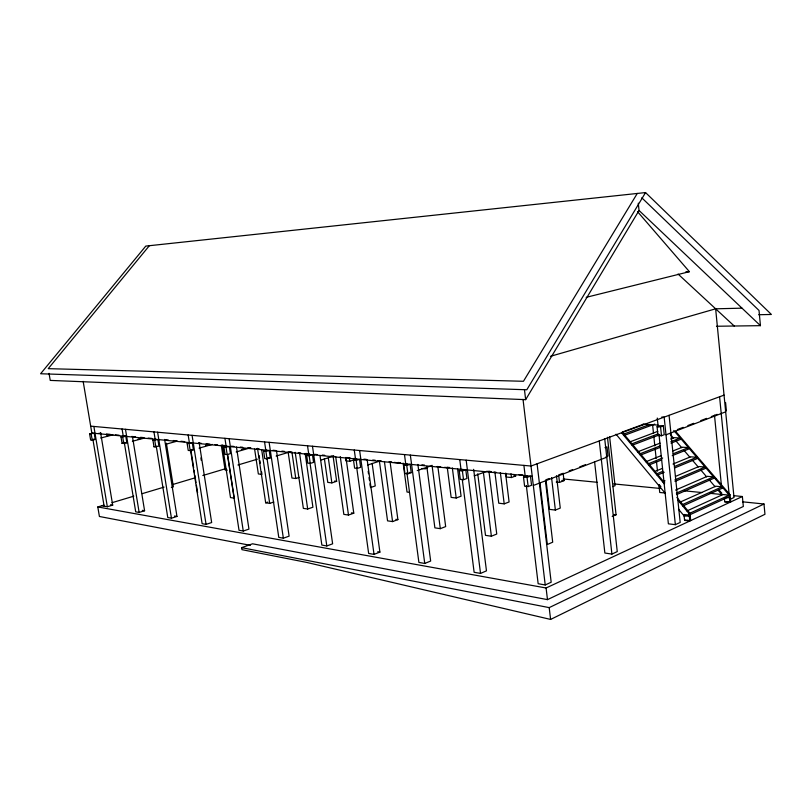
<?xml version="1.0" encoding="UTF-8"?>
<svg xmlns="http://www.w3.org/2000/svg" width="812" height="812" viewBox="0 0 812 812"><rect width="100%" height="100%" fill="white"/><g stroke="black" fill="none" stroke-linecap="round" stroke-linejoin="round"><path stroke-width="1.22" d="M49.035 373.358L50.242 380.402L525.648 399.656L639.044 210.47L638.283 203.173M645.55 192.566L526.805 389.77L40.6 373.753L145.784 246.087L645.55 192.566L771.4 314.467L758.712 314.721M637.268 193.449L523.456 381.285L48.233 368.658L149.347 245.701M733.54 495.645L742.371 496.508L743.335 506.475L547.481 599.632L252.552 543.796L241.631 547.643L241.946 549.663L306.743 562.432L550.607 619.434L764.955 514.28L763.99 503.998L742.594 501.826M241.631 547.643L549.196 607.62L763.99 503.998M250.38 545.339L99.409 516.483L97.795 506.952L546.09 587.989L742.371 496.508M690.23 516.158L684.14 515.965L678.467 509.154M730.303 497.634L725.36 497.604M526.349 485.667L538.153 583.716L545.228 584.975L551.175 582.224L537.087 463.794M594.587 461.734L604.869 553.033L611.913 554.078L617.252 551.602L604.737 438.947M658.989 434.42L668.377 523.821L675.361 524.674L680.182 522.441L669.068 415.318M724.426 498.568L724.751 501.786L729.907 502.313L729.349 496.589L689.195 515.082L683.988 514.493L684.597 520.39L685.47 519.984M724.751 501.786L729.694 501.826M730.729 499.015L734.007 497.492L715.646 308.814L741.995 308.164M684.14 515.965L685.013 515.559M684.597 520.39L689.804 521.01L689.043 513.61L730.029 494.782L675.503 431.162M686.911 510.951L722.883 494.538L729.206 495.158L673.777 430.451M682.862 505.977L722.254 488.235L722.112 486.804L715.748 486.215L679.674 502.303M665.992 434.816L725.674 411.836M682.709 504.496L722.112 486.804M606.767 457.217L533.322 485.474M676.538 494.63L713.799 478.309L713.657 476.877L707.282 476.329L675.614 490.062M715.656 479.202L716.488 478.847M676.386 493.158L713.657 476.877M462.272 479.354L474.127 572.277L480.531 573.414L486.469 570.846L473.67 469.346M612.177 516.442L616.064 514.767L607.477 437.272M675.016 481.374L705.344 468.453L705.202 467.032L698.899 466.524L675.533 476.38M674.863 479.922L705.202 467.032M662.683 481.8L665.018 480.816M657.182 475.182L664.196 472.279M674.731 467.915L696.97 458.699L696.828 457.278L690.586 456.811L673.016 464.028M657.02 473.721L662.876 471.305M674.579 466.464L696.828 457.278M655.436 471.244L662.46 468.362M406.893 472.614L418.89 562.411L424.747 563.457L430.664 561.041L417.886 464.413M477.75 473.792L485.495 535.352L491.382 536.224L496.751 534.032L488.925 471.163M546.1 480.714L549.48 509.357L555.378 510.078L560.26 508.079L556.464 475.68M612.806 486.611L615.029 485.698L609.619 436.683M661.668 459.907L648.747 465.114L648.595 463.652L662.683 457.988M672.234 455.654L688.667 449.036L688.525 447.615L682.354 447.199L672.955 450.944M673.26 453.746L688.525 447.615M645.916 461.744L661.201 455.644M660.42 447.3L640.404 455.136L640.252 453.685L660.278 445.859M671.027 443.139L680.446 439.454L680.294 438.044L674.204 437.658L670.661 439.038M670.874 441.718L680.294 438.044M637.653 451.848L660.054 443.149M356.712 467.651L368.648 553.429L374.038 554.393L379.904 552.109L367.186 459.856M426.818 466.464L434.877 527.851L440.307 528.663L445.666 526.582L437.83 466.403M494.894 472.046L498.751 503.186L504.201 503.856L509.094 501.958L505.571 473.284M556.24 482.044L559.519 482.379L563.995 480.633L563.122 473.152M528.155 486.581L531.545 485.282L530.449 476.136L527.049 477.405L523.496 477.05L524.603 486.205L528.155 486.581L527.049 477.405M545.786 479.841L549.298 478.501M562.158 473.589L558.646 474.929L559.519 482.379M569.171 470.909L572.673 469.569M579.687 466.88L585.533 464.647M606.016 456.821L608.015 456.06L607 446.904L604.991 447.656M677.33 429.568L683.186 427.335M687.865 425.539L693.722 423.306M700.746 420.616L706.602 418.383M711.292 416.586L717.148 414.353M661.496 435.76L664.236 434.704L663.313 425.884L659.811 425.691L657.06 426.716L657.994 435.536L661.496 435.76L660.572 426.909L663.313 425.884M631.98 443.809L657.974 433.933M632.132 445.26L659.303 434.907M657.994 435.536L659.821 434.846M629.462 442.053L657.842 431.345M523.496 477.05L526.897 475.781M623.971 435.506L654.766 424.097M310.022 463.053L321.856 545.075L326.81 545.958L332.626 543.807L320.009 455.633M379.346 460.729L387.557 520.847L392.572 521.588L397.89 519.619L390.095 461.967M447.27 467.407L451.147 497.401L456.202 498.01L461.074 496.203L457.552 468.707M505.937 473.264L506.394 477.02L511.458 477.537L515.945 475.873L513.915 475.67M623.819 434.055L649.884 424.432M622.56 431.943L643.906 424.108M724.05 395.129L530.997 466.037L90.68 426.158M463.52 479.709L466.91 478.491L465.804 469.783L462.404 470.98L459.196 470.655L460.313 479.364L463.52 479.709L462.404 470.98M474.157 475.893L487.271 471.173M267.077 458.851L278.78 537.382L283.358 538.194L289.113 536.153L276.456 450.538M335.681 456.598L343.841 514.372L348.49 515.062L353.778 513.184L345.953 457.4M459.196 470.655L462.596 469.468M407.857 473.792L411.227 472.645L410.111 464.312L406.741 465.438L403.808 465.154L404.924 473.477L407.857 473.792L406.741 465.438M417.246 470.584L431.517 465.723M227.461 454.893L239.022 530.277L243.265 531.038L248.949 529.089L236.454 447.016M295.192 452.325L303.363 508.373L307.687 509.012L312.924 507.226L305.17 453.634M370.424 487.576L375.245 485.931L372.15 463.419M427.457 468.088L425.234 468.849L421.915 468.514M403.808 465.154L407.188 464.028M190.536 450.102L202.117 523.679L206.065 524.39L211.668 522.542L199.163 442.53M257.505 448.325L265.676 502.79L269.706 503.389L273.847 502.029M324.384 458.729L327.764 482.389L331.864 482.886L336.645 481.313L333.113 456.385M265.676 502.79L267.747 502.11M357.3 468.412L360.64 467.326L359.533 459.338L356.184 460.414L353.494 460.15L354.611 468.128L357.3 468.412L356.184 460.414M367.816 464.982L381.072 460.668M156.351 446.722L167.769 517.548L171.444 518.198L176.965 516.442L164.633 439.424M288.118 451.919L291.944 478.035L295.781 478.501L299.344 477.365M345.567 458.374L345.922 460.851L349.81 461.246L354.215 459.836M353.494 460.15L356.844 459.074M310.265 463.408L313.574 462.383L312.468 454.72L309.159 455.735L306.682 455.491L307.789 463.144L310.265 463.408L309.159 455.735M320.679 460.16L333.823 456.05M124.266 442.337L135.705 511.824L139.146 512.433L144.587 510.748L132.447 436.531M306.682 455.491L309.991 454.476M101.774 505.754L107.336 506.749L112.695 505.135L100.566 432.583M171.373 487.484L173.372 486.885L166.379 443.2M267.026 458.81L270.294 457.836L269.198 450.467L265.93 451.431L263.646 451.208L264.742 458.577L267.026 458.81L265.93 451.431M276.141 456.07L290.625 451.716M97.795 506.952L103.916 505.115M111.965 502.709L133.767 496.183M142.242 493.645L164.054 487.119M172.53 484.581L195.55 477.689M202.817 475.517L225.827 468.625M237.946 465.002L257.323 459.196M263.646 451.208L266.915 450.244M227.167 454.578L230.385 453.634L229.299 446.549L223.96 447.26L225.056 454.355L227.167 454.578L226.071 447.473M236.16 451.959L250.766 447.716M241.337 449.625L244.991 448.559M550.516 356.295L715.646 308.814M223.96 447.26L227.187 446.336M190.201 450.64L193.378 449.746L192.302 442.916L187.156 443.606L188.232 450.437L190.201 450.64L189.115 443.799M199.062 448.143L212.287 444.418M205.507 445.575L209.11 444.56M187.156 443.606L190.333 442.723M156.056 439.353L152.93 440.195L153.996 446.793L156.077 446.224M153.996 446.793L158.949 446.133L157.893 439.536L152.93 440.195M165.77 444.265L176.671 441.281M124.094 436.217L121.018 437.018L122.064 443.403L124.124 442.855M137.969 439.16L141.633 438.186M122.064 443.403L126.855 442.763L125.809 436.379L121.018 437.018M132.376 441.281L144.566 438.033M92.223 440.226L95.258 439.434L94.222 433.273L89.604 433.902L90.639 440.053L92.223 440.226L91.188 434.055M100.688 438.023L112.959 434.836M106.443 435.953L111.345 434.674M89.604 433.902L92.629 433.121M586.162 297.344L689.408 271.675L637.521 211.648M685.815 271.858L689.408 271.675M716.468 326.251L760.438 325.663L759.027 310.468L641.805 197.813M661.81 417.013L664.155 417.135L675.361 524.674M642.85 424.25L658.024 425.072M657.06 426.716L660.572 426.909M98.912 433.253L101.429 433.496M106.484 433.994L110.27 434.359M115.314 434.856L119.1 435.222M122.886 435.597L126.672 435.963M131.717 436.46L135.502 436.826M140.547 437.323L143.074 437.566M148.119 438.064L151.905 438.429M164.521 439.668L168.307 440.033M173.352 440.53L177.138 440.896M180.924 441.261L184.71 441.637M198.595 442.987L201.112 443.24M206.167 443.728L209.953 444.103M214.997 444.59L217.514 444.844M222.569 445.331L226.355 445.707M231.4 446.194L233.927 446.448M240.23 447.057L242.758 447.31M247.802 447.798L250.329 448.041M256.633 448.66L259.16 448.904M273.035 450.264L275.562 450.508M281.865 451.127L284.393 451.37M289.437 451.868L291.965 452.111M298.278 452.731L300.795 452.974M305.84 453.472L308.367 453.715M314.68 454.334L317.198 454.578M322.252 455.075L324.77 455.319M331.083 455.938L333.6 456.182M347.485 457.542L350.013 457.785M363.888 459.145L366.415 459.389M372.718 460.008L375.245 460.252M389.121 461.602L391.648 461.855M397.951 462.464L400.478 462.718M421.925 464.809L424.453 465.053M447.168 467.276L449.686 467.519M488.804 471.346L491.331 471.589M304.47 453.614L309.514 454.111M353.687 458.435L356.204 458.678M377.661 460.78L380.189 461.033M394.064 462.393L400.377 463.002M436.978 466.595L440.764 466.961M444.55 467.336L448.336 467.702M488.712 471.66L491.24 471.904M493.767 472.158L496.284 472.401M519 474.624L522.786 475M563.173 478.948L597.246 482.287M613.649 483.901L660.339 488.469M684.323 490.824L701.984 492.549M709.556 493.29L722.183 494.528M532.225 476.309L91.837 433.04L83.159 381.376M561.813 480.42L563.995 480.633M665.028 493.006L659.74 492.478L658.948 484.937M93.664 439.272L95.258 439.434M125.149 442.581L126.855 442.763M191.409 449.543L193.378 449.746M268.011 457.592L270.294 457.836M409.268 472.432L411.227 472.645M686.516 520.106L688.596 520.35M334.595 481.059L336.645 481.313M613.933 514.503L616.064 514.767M227.34 470.168L225.086 469.894L221.24 444.925M409.37 492.316L407.025 492.031L403.148 463.124M351.444 512.849L353.778 513.184M395.88 519.325L397.89 519.619M110.554 504.759L112.695 505.135M142.293 510.342L144.587 510.748M174.509 516.006L176.965 516.442M377.753 551.734L379.904 552.109M678.061 274.04L734.221 326.008M639.044 210.47L760.438 325.663M719.381 490.387L721.848 493.28M670.306 434.339L673.534 438.125M675.98 440.977L681.684 447.645M684.151 450.528L689.916 457.268M692.24 459.998L698.29 467.062M700.563 469.722L706.663 476.857M708.967 479.547L715.118 486.743M718.194 490.326L722.02 494.812M622.195 432.116L664.754 482.957M621.505 432.694L664.47 484.053M659.334 484.744L660.887 486.601M616.034 434.207L665.495 493.574M676.883 497.451L689.926 513.204L690.677 520.593M677.563 499.735L689.043 513.61M93.867 426.452L107.336 506.749M92.872 439.19L104.129 506.18M125.484 429.315L139.146 512.433M122.074 429L123.251 436.125M122.724 437.191L123.769 443.585M157.619 432.217L171.444 518.198M153.955 431.893L155.153 439.262M154.757 440.378L155.823 446.986M192.079 435.344L206.065 524.39M190.901 450.234L193.652 467.722M194.048 470.219L194.444 472.726M194.839 475.223L196.017 482.714M196.413 485.211L197.59 492.711M188.151 434.988L189.358 442.621M200.889 457.917L201.285 460.414M227.624 454.842L234.262 498.142L230.496 497.583L222.417 445.027M224.924 438.318L226.132 446.235M229.146 438.703L243.265 531.038M259.15 455.664L259.515 458.161M259.891 460.658L260.266 463.155M261.576 471.884L261.951 474.381L258.348 473.944L254.603 449.066M269.117 442.317L283.358 538.194M264.55 441.901L265.778 450.132M261.718 449.96L269.706 503.389M299.516 452.741L307.687 509.012M291.955 452.294L295.781 478.501M312.478 446.245L326.81 545.958M307.525 445.798L308.763 454.355M328.312 457.887L331.864 482.886M349.292 457.511L349.81 461.246M340.258 456.598L348.49 515.062M368.171 471.264L368.516 473.782M369.034 477.537L369.389 480.054M369.907 483.81L370.252 486.327M359.635 450.518L374.038 554.393M354.265 450.031L355.504 458.942M384.472 462.008L392.572 521.588M410.344 455.106L424.747 563.457M404.477 454.578L405.726 463.875M432.025 465.286L440.307 528.663M459.754 459.582L460.993 469.306M452.335 467.905L456.202 498.01M466.169 460.16L480.531 573.414M483.434 472.635L491.382 536.224M500.354 472.574L504.201 503.856M511.002 473.761L511.458 477.537M524.481 389.861L525.648 399.656M549.196 607.62L550.607 619.434M546.09 587.989L547.481 599.632M523.019 399.342L545.228 584.975M523.902 465.388L525.131 475.609M551.551 477.557L555.378 510.078M545.451 480.917L552.698 542.183L547.329 544.507L540.01 482.998M599.266 440.957L611.913 554.078M652.574 424.595L653.498 433.395M653.772 435.912L654.827 445.961M655.091 448.478L656.157 458.536M656.421 461.043L657.487 471.102M657.263 418.048L658.197 426.858M725.583 402.498L726.385 410.821M730.029 494.782L730.729 501.938M719.584 396.774L729.156 494.528M714.489 415.247L721.381 485.099"/></g></svg>
